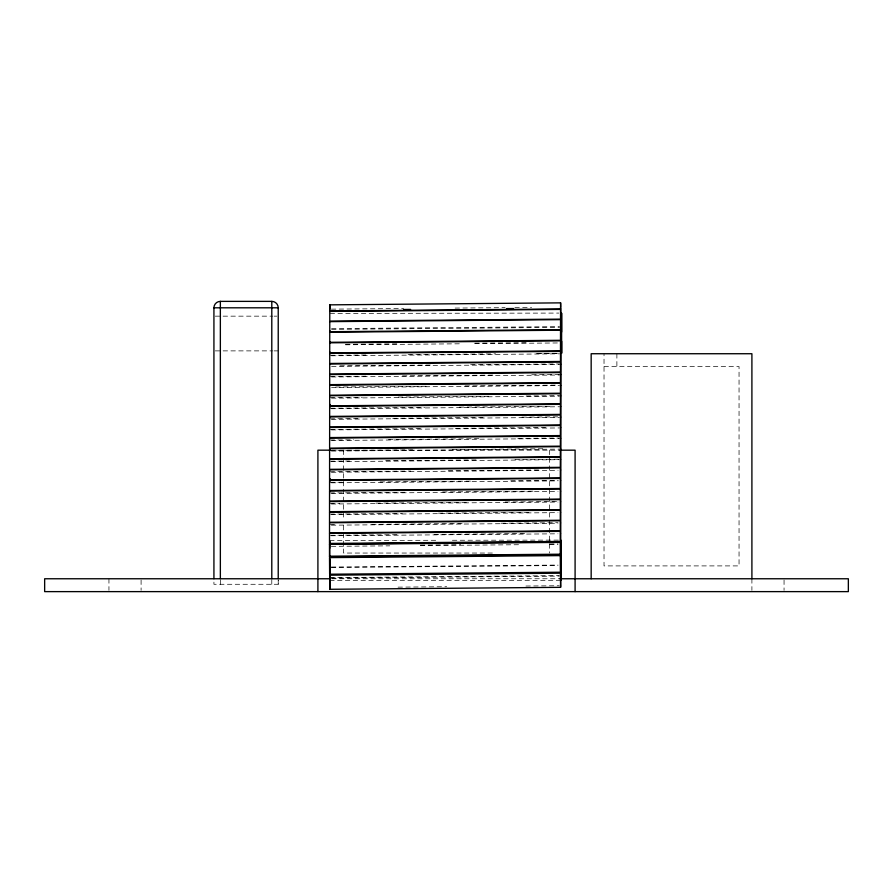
<?xml version="1.0" encoding="UTF-8"?>
<svg xmlns="http://www.w3.org/2000/svg" width="893" height="893" viewBox="0 0 893 893"><rect width="100%" height="100%" fill="white"/><g stroke="black" fill="none" stroke-linecap="round" stroke-linejoin="round"><path stroke-width="0.67" stroke-dasharray="4.46 3.35" d="M278.225 584.279L278.225 580.126L278.225 584.279L213.929 584.279L213.929 580.104M331.37 309.157L403.658 308.531M455.095 308.085L505.137 307.661M514.87 307.572L531.547 307.426M331.56 328.624L559.543 326.648M331.56 329.372L559.554 327.396M345.513 344.263L398.345 343.805M474.808 343.146L527.629 342.689M345.513 344.798L459.515 343.805M474.797 343.671L559.598 342.945M330.22 355.291L366.364 354.979M408.068 354.61L495.648 353.851M537.352 353.494L559.598 353.304M331.604 355.794L559.587 353.818M339.932 365.817L433.072 365.014M470.611 364.69L559.576 363.92M331.593 366.398L559.576 364.422M330.187 376.489L366.331 376.176M402.475 375.864L495.615 375.06M531.759 374.747L559.565 374.502M331.582 376.98L559.565 375.004M335.735 387.026L428.874 386.222M465.019 385.91L558.17 385.095M331.571 387.562L559.554 385.597M330.164 397.664L362.134 397.385M398.278 397.072L491.418 396.269M526.178 395.967L559.543 395.677M331.549 398.155L559.543 396.179M330.153 408.246L424.677 407.431M459.437 407.13L552.577 406.315M331.537 408.737L559.531 406.761M330.142 418.828L357.937 418.594M392.697 418.292L485.837 417.489M521.981 417.165L559.52 416.841M331.526 419.319L559.509 417.355M330.12 429.421L420.48 428.64M455.24 428.339L548.38 427.524M331.515 429.913L559.498 427.937M330.109 440.003L353.74 439.803M388.5 439.501L481.64 438.686M517.784 438.374L559.487 438.016M331.504 440.495L559.487 438.519M330.097 450.585L414.899 449.86M452.438 449.525L544.183 448.732M331.493 451.077L559.476 449.112M330.086 461.179L349.543 461.011M385.687 460.688L477.442 459.895M514.982 459.571L559.464 459.192M331.47 461.67L559.464 459.694M330.075 471.761L410.702 471.058M448.241 470.734L539.986 469.941M331.459 472.252L558.058 470.287M330.064 482.343L343.961 482.22M380.105 481.907L473.245 481.104M510.785 480.78L558.047 480.367M331.448 482.834L558.047 480.88M330.042 492.936L406.505 492.266M442.649 491.954L535.789 491.15M331.437 493.427L558.036 491.463M330.03 503.518L339.764 503.429M375.908 503.116L469.048 502.312M505.192 502L558.025 501.542M331.426 504.009L558.025 502.045M330.019 514.1L402.308 513.475M438.452 513.162L531.592 512.359M331.415 514.591L558.002 512.638M330.008 524.693L335.567 524.637M371.711 524.325L464.851 523.521M500.995 523.209L557.991 522.718M331.392 525.184L557.991 523.22M329.997 535.275L398.111 534.684M434.255 534.371L527.395 533.567M331.381 535.767L557.98 533.802M420.346 545.076L460.654 544.73M549.63 543.96L557.969 543.882M331.37 546.349L389.761 545.846M420.346 545.578L519.045 544.73M549.63 544.462L557.969 544.395M331.348 567.022L557.946 565.057M331.348 567.524L557.946 565.559M329.941 577.615L559.319 575.628M331.336 578.106L559.319 576.13M398.044 587.148L446.701 586.723M525.932 586.031L559.297 585.752M330.131 313.421L558.806 313.086M536.559 353.315L558.873 353.282M329.684 540.444L437.057 540.287M452.394 540.265L558.359 540.109M329.74 580.64L559.811 580.305M215.291 316.155L272.756 316.155M274.118 316.155L276.852 316.155M215.291 350.882L272.756 350.882M274.118 350.882L278.225 350.882M604.025 366.588L739.047 366.588L739.047 565.905L604.025 565.905L604.025 353.728M331.805 450.172L559.799 450.172M492.378 553.046L343.626 553.046L343.626 525.251M331.805 578.764L559.799 578.764M784.054 580.059L784.054 590.34M751.906 578.764L751.906 590.34M616.884 353.728L616.884 366.588M549.374 450.172L549.374 553.046M343.626 450.172L343.626 519.681M271.796 580.104L271.796 584.279M220.359 580.104L220.359 584.279M141.094 580.059L141.094 590.34M108.946 578.764L108.946 590.34"/><path stroke-width="1.34" d="M329.684 541.337L329.684 540.611M329.941 577.615L329.952 567.535M329.952 567.033L329.964 559.476M330.064 481.081L330.064 478.57M330.153 406.985L330.153 404.462M330.198 352.244L330.187 353.617L330.187 352.456M560.704 575.617L560.726 565.537M560.726 565.035L560.737 554.955M560.737 554.453L560.748 544.362M560.748 543.859L560.759 533.78M560.759 533.277L560.771 523.198M560.771 522.695L560.782 512.604M560.793 512.102L560.804 502.022M560.804 501.52L560.815 491.44M560.815 490.938L560.826 480.847M560.826 480.345L560.837 470.265M560.837 469.763L560.849 459.683M560.849 459.181L560.86 449.09M560.871 448.587L560.882 438.508M560.882 438.005L560.893 427.926M560.893 427.423L560.904 417.332M560.904 416.83L560.916 406.75M560.916 406.248L560.927 396.168M560.927 395.666L560.949 385.575M560.949 385.073L560.96 374.993M560.96 374.491L560.971 364.411M560.971 363.909L560.983 353.807M329.919 587.728L329.941 578.117M560.692 585.73L560.704 576.119M560.748 307.17L560.614 302.861L329.841 304.848L329.785 310.965L560.547 308.967L560.603 302.85M329.818 589.324L329.919 588.208M560.581 587.293L560.402 573.194L329.64 575.192L329.818 589.291L560.592 587.326L560.692 586.21M403.669 309.48L410.613 309.424M506.543 308.587L513.486 308.531M329.495 544.384L560.257 542.386M329.506 556.205L560.279 554.207M213.929 578.72L213.929 307.806A6.43 6.43 0 0 1 220.359 301.376L271.796 301.376A6.43 6.43 0 0 1 278.225 307.806L278.225 578.72M213.929 307.806L278.225 307.806M330.421 450.172L317.908 450.172L317.908 591.624M559.799 450.172L575.092 450.172L575.092 591.624M330.421 578.764L44.65 578.764L44.65 591.624L848.35 591.624L848.35 578.764L559.799 578.764M329.841 304.859L329.975 309.168M560.759 308.118L560.804 313.41M561.15 540.265L561.161 550.836M561.15 540.834L561.206 580.305L561.195 562.769M329.707 548.257L329.684 541.169M561.619 332.051L561.597 313.086L561.652 353.282L561.652 341.26M330.164 342.142L330.164 343.414M330.142 330.957L330.153 332.386M330.187 341.595L330.187 342.89M329.74 569.913L329.74 580.64L329.684 541.817M751.906 578.764L751.906 353.728L591.166 353.728L591.166 578.764M271.796 301.387L271.796 578.72M220.359 301.376L220.359 578.72M329.506 533.355L329.495 543.435L560.257 541.437L560.268 531.357L329.506 533.355M329.517 522.762L329.506 532.842L560.268 530.844L560.291 520.764L329.517 522.762M329.528 512.18L329.517 522.26L560.291 520.262L560.302 510.182L329.528 512.18M329.539 501.598L329.528 511.678L560.302 509.68L560.313 499.6L329.539 501.598M329.562 491.005L329.539 501.085L560.313 499.087L560.324 489.007L329.562 491.005M329.573 480.423L329.562 490.503L560.324 488.504L560.335 478.425L329.573 480.423M329.584 469.841L329.573 479.921L560.335 477.922L560.346 467.843L329.584 469.841M329.595 459.248L329.584 469.338L560.346 467.34L560.369 457.249L329.595 459.248M329.606 448.666L329.595 458.745L560.369 456.747L560.38 446.667L329.606 448.666M329.617 438.083L329.606 448.163L560.38 446.165L560.391 436.085L329.617 438.083M329.64 427.49L329.629 437.581L560.391 435.583L560.402 425.492L329.64 427.49M329.651 416.908L329.64 426.988L560.402 424.99L560.413 414.91L329.651 416.908M329.662 406.326L329.651 416.406L560.413 414.408L560.424 404.328L329.662 406.326M329.673 395.733L329.662 405.824L560.424 403.826L560.447 393.735L329.673 395.733M329.684 385.151L329.673 395.231L560.447 393.233L560.458 383.153L329.684 385.151M329.696 374.569L329.684 384.649L560.458 382.651L560.469 372.571L329.696 374.569M329.718 363.976L329.707 374.067L560.469 372.068L560.48 361.978L329.718 363.976M329.729 353.394L329.718 363.473L560.48 361.475L560.491 351.396L329.729 353.394M329.74 342.812L329.729 352.891L560.491 350.893L560.503 340.813L329.74 342.812M329.751 332.218L329.74 342.309L560.503 340.311L560.525 330.22L329.751 332.218M329.763 321.636L329.751 331.716L560.525 329.718L560.536 319.638L329.763 321.636M329.785 311.423L329.763 321.134L560.536 319.136L560.547 309.424L329.785 311.423M560.257 541.939L329.495 543.937L329.506 556.864L560.279 554.866L560.257 541.939M560.279 555.613L329.517 557.612L329.629 574.221L560.391 572.223L560.279 555.613"/></g></svg>
